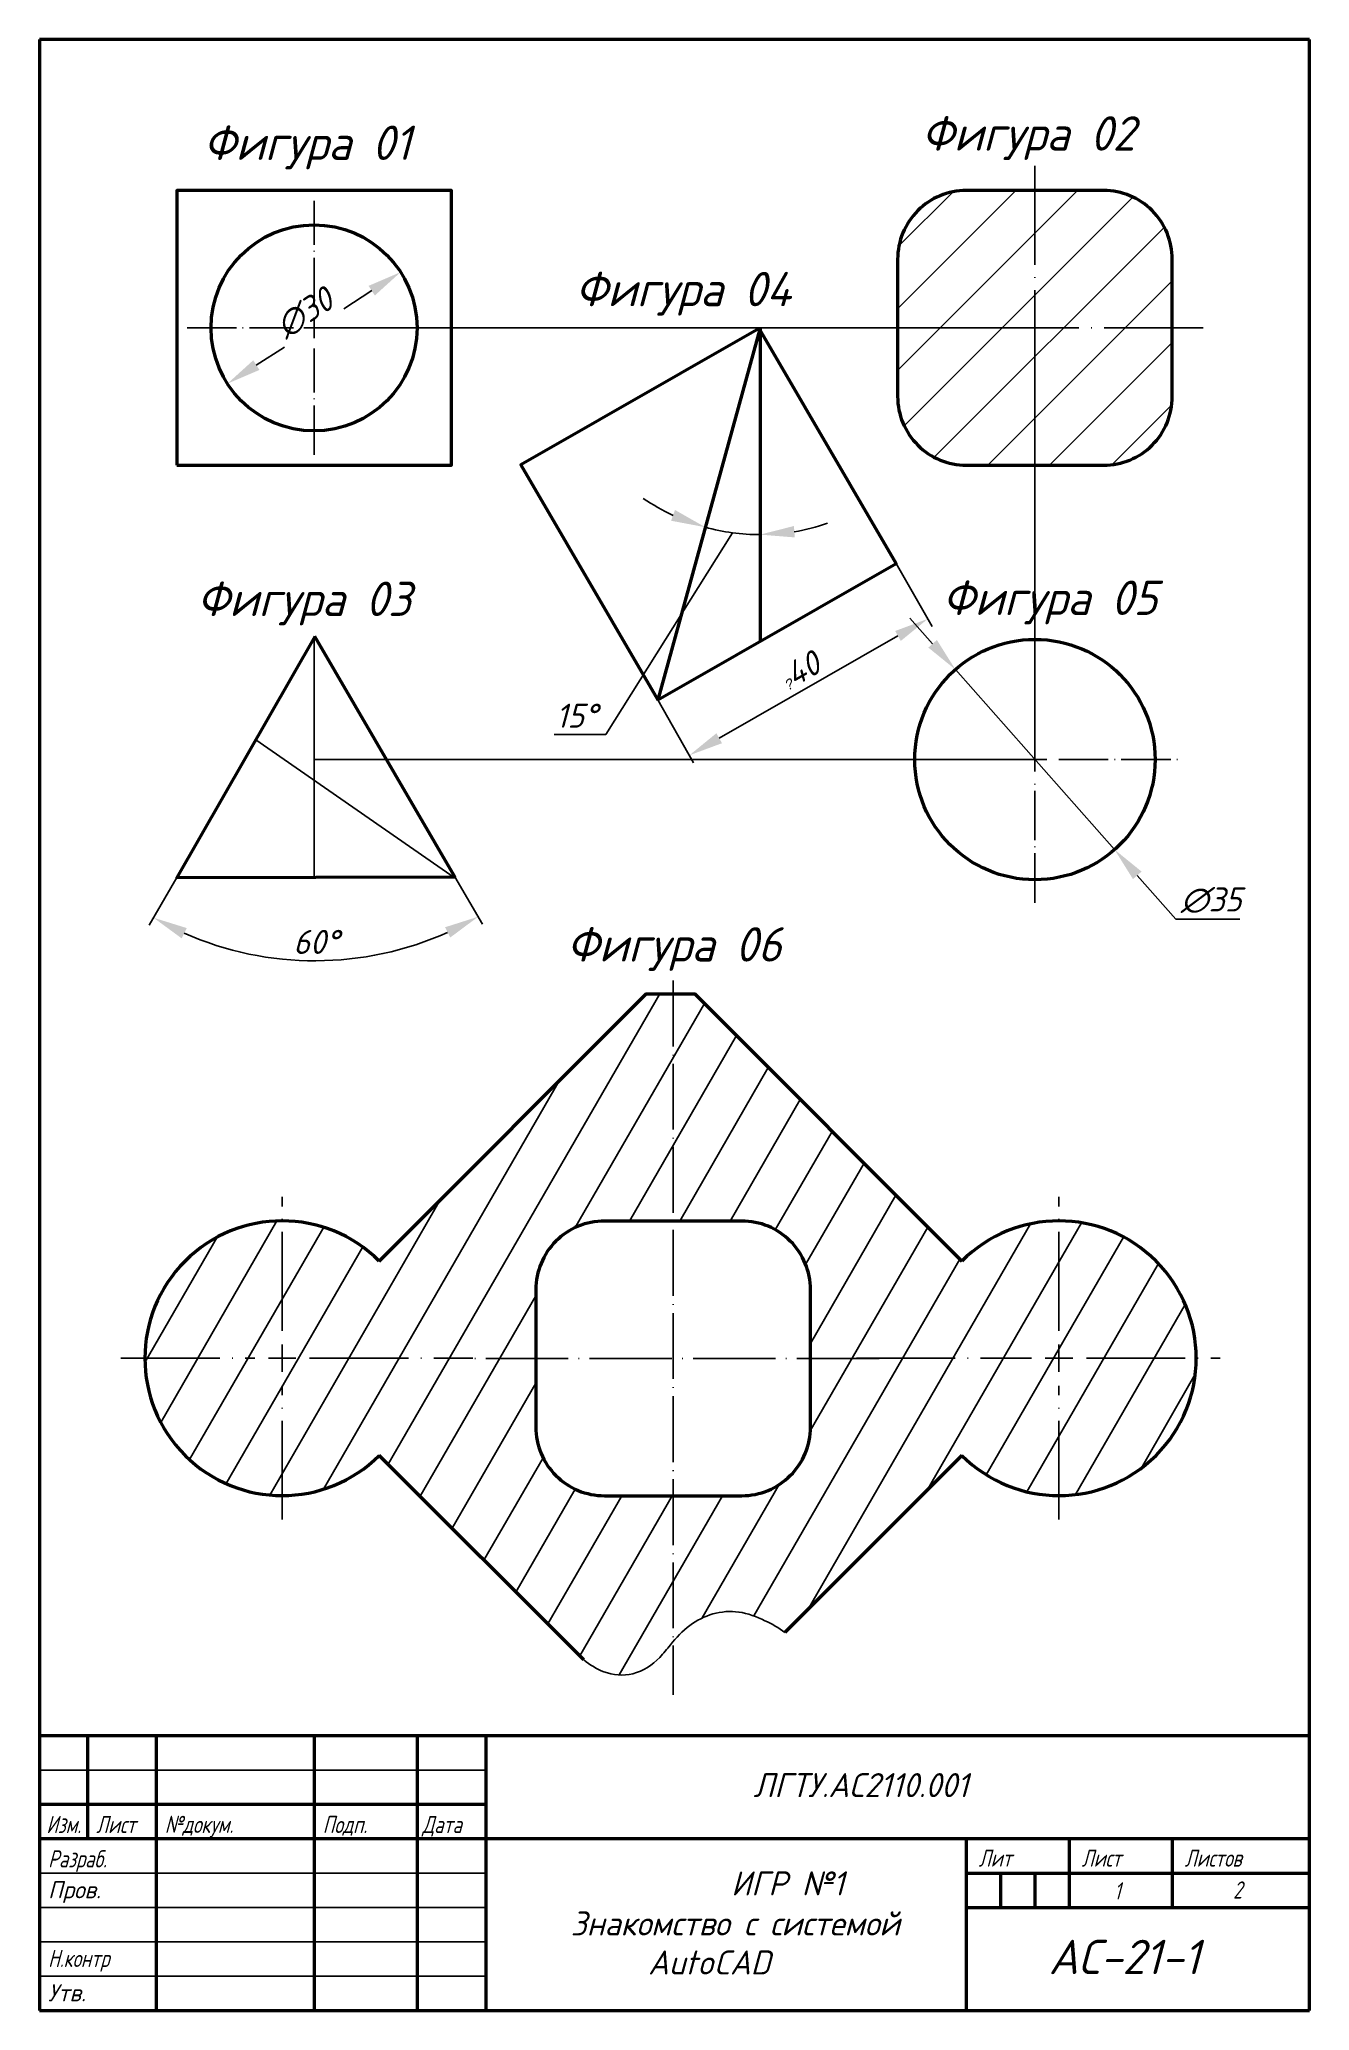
# Model space of a CAD drawing. Header units: millimetres. Extents: x 20 to 205, y 5 to 292.
import ezdxf

# ---------------------------------------------------------------- set-up
doc = ezdxf.new("R2010")
doc.units = ezdxf.units.MM
doc.linetypes.add('ACAD_ISO04W100', pattern=[30, 24, -3, 0, -3])
doc.layers.get('0').update_dxf_attribs({"lineweight": 70})
doc.layers.add('Слой 1', color=122, linetype='Continuous', lineweight=50)
doc.styles.add('ЕСКД', font='GOST Common.ttf', dxfattribs={"oblique": 15})
doc.dimstyles.new('ЕСКД', dxfattribs={"dimtxt": 3.5, "dimasz": 5, "dimexe": 1.25, "dimexo": 0, "dimgap": 1, "dimtad": 1, "dimtoh": 1, "dimtxsty": 'ЕСКД', "dimcen": 5, "dimadec": 0, "dimazin": 2, "dimtfac": 1, "dimtmove": 0, "dimatfit": 3, "dimfxl": 1, "dimtfill": 1, "dimarcsym": 0})

# ---------------------------------------------------------------- blocks, each defined once
blk = doc.blocks.new('*D9')
at = {"color": 0, "linetype": 'Continuous', "lineweight": -2, "transparency": 16777216}
for p, q in [((68.41, 255.42), (64.32, 252.79)), ((51.59, 244.58), (55.68, 247.21))]:
    blk.add_line(p, q, dxfattribs=at)
at = {"color": 0, "linetype": 'ByBlock', "lineweight": 30, "transparency": 16777216}
for points in [[(67.95, 256.12), (68.86, 254.72), (72.61, 258.12)], [(51.14, 245.28), (52.05, 243.88), (47.39, 241.88)]]:
    blk.add_solid(points, dxfattribs=at)
at = {"layer": 'Defpoints', "color": 0, "linetype": 'ByBlock', "lineweight": 30, "transparency": 16777216}
for p in [(72.61, 258.12), (47.39, 241.88)]:
    blk.add_point(p, dxfattribs=at)
at = {"color": 0, "linetype": 'ByBlock', "lineweight": 25, "transparency": 16777216, "insert": (58.61, 252.16), "char_height": 3.5, "attachment_point": 5, "rotation": 32.7939, "style": 'ЕСКД', "bg_fill": 3, "box_fill_scale": 1.1, "bg_fill_color": 256, "bg_fill_true_color": 13158600, "bg_fill_transparency": 0}
blk.add_mtext('∅30', dxfattribs=at)
blk = doc.blocks.new('*U12')
at = {"color": 0, "linetype": 'ACAD_ISO04W100', "lineweight": 25, "ltscale": 0.3, "transparency": 16777216}
for p, q in [((0, 3), (0, 18.5)), ((-18.5, 0), (-3, 0)), ((3, 0), (18.5, 0)), ((0, -18.5), (0, -3))]:
    blk.add_line(p, q, dxfattribs=at)
at = {"color": 0, "linetype": 'Continuous', "lineweight": 25, "ltscale": 0.3, "transparency": 16777216}
for p, q in [((-1.5, 0), (1.5, 0)), ((0, -1.5), (0, 1.5))]:
    blk.add_line(p, q, dxfattribs=at)
blk = doc.blocks.new('*U13')
at = {"color": 0, "linetype": 'ACAD_ISO04W100', "lineweight": 25, "ltscale": 0.6, "transparency": 16777216}
blk.add_line((0, 23.5), (0, -23.5), dxfattribs=at)
blk = doc.blocks.new('*U14')
at = {"color": 0, "linetype": 'ACAD_ISO04W100', "lineweight": 25, "ltscale": 0.6, "transparency": 16777216}
blk.add_line((23.5, 0), (-23.5, 0), dxfattribs=at)
blk = doc.blocks.new('*U15')
at = {"color": 0, "linetype": 'ACAD_ISO04W100', "lineweight": 25, "ltscale": 0.3, "transparency": 16777216}
for p, q in [((0, 3.47), (0, 20.84)), ((-20.84, 0), (-3.47, 0)), ((3.47, 0), (20.84, 0)), ((0, -20.84), (0, -3.47))]:
    blk.add_line(p, q, dxfattribs=at)
at = {"color": 0, "linetype": 'Continuous', "lineweight": 25, "ltscale": 0.3, "transparency": 16777216}
for p, q in [((-1.73, 0), (1.73, 0)), ((0, -1.73), (0, 1.73))]:
    blk.add_line(p, q, dxfattribs=at)
blk = doc.blocks.new('*D16')
at = {"color": 0, "linetype": 'ByBlock', "lineweight": -2, "transparency": 16777216}
for p, q in [((40, 170), (36, 163.03)), ((80.52, 170.08), (84.53, 163.19))]:
    blk.add_line(p, q, dxfattribs=at)
at = {"color": 0, "linetype": 'Continuous', "lineweight": -2, "transparency": 16777216}
blk.add_arc((60.13, 205.08), 47.23, 246.2136, 294.1518, dxfattribs=at)
at = {"color": 0, "linetype": 'ByBlock', "lineweight": 30, "transparency": 16777216}
for points in [[(40.71, 161.12), (41.46, 162.61), (36.62, 164.12)], [(79.08, 162.73), (79.84, 161.24), (83.91, 164.27)]]:
    blk.add_solid(points, dxfattribs=at)
at = {"layer": 'Defpoints', "color": 0, "linetype": 'ByBlock', "lineweight": 30, "transparency": 16777216}
for p in [(60.13, 205.08), (60.13, 205.08), (40, 170), (80.52, 170.08), (52.07, 158.54)]:
    blk.add_point(p, dxfattribs=at)
at = {"color": 0, "linetype": 'ByBlock', "lineweight": 25, "transparency": 16777216, "insert": (60.28, 160.6), "char_height": 3.5, "attachment_point": 5, "rotation": 0.1827, "style": 'ЕСКД', "bg_fill": 3, "box_fill_scale": 1.1, "bg_fill_color": 256, "bg_fill_true_color": 13158600, "bg_fill_transparency": 0}
blk.add_mtext('60°', dxfattribs=at)
blk = doc.blocks.new('*D17')
at = {"color": 0, "linetype": 'Continuous', "lineweight": -2, "transparency": 16777216}
for p, q in [((120.94, 220.17), (102.5, 190.79)), ((102.5, 190.79), (94.96, 190.79))]:
    blk.add_line(p, q, dxfattribs=at)
for start, end in [(235.5398, 245.0688), (279.529, 289.0581), (254.5979, 270)]:
    blk.add_arc((124.97, 250), 30.1, start, end, dxfattribs=at)
at = {"color": 0, "linetype": 'ByBlock', "lineweight": 30, "transparency": 16777216}
for points in [[(112.57, 223.49), (112, 221.92), (116.98, 220.98)], [(130.02, 219.49), (129.89, 221.15), (124.97, 219.9)]]:
    blk.add_solid(points, dxfattribs=at)
at = {"layer": 'Defpoints', "color": 0, "linetype": 'ByBlock', "lineweight": 30, "transparency": 16777216}
for p in [(124.97, 250), (124.97, 250), (122.28, 220.02), (124.97, 204.37), (110.05, 195.84)]:
    blk.add_point(p, dxfattribs=at)
at = {"color": 0, "linetype": 'ByBlock', "lineweight": 30, "transparency": 16777216, "insert": (98.23, 193.54), "char_height": 3.5, "attachment_point": 5, "style": 'ЕСКД', "bg_fill": 3, "box_fill_scale": 1.1, "bg_fill_color": 256, "bg_fill_true_color": 13158600, "bg_fill_transparency": 0}
blk.add_mtext('15°', dxfattribs=at)
blk = doc.blocks.new('*D18')
at = {"color": 0, "linetype": 'ByBlock', "lineweight": -2, "transparency": 16777216}
for p, q in [((144.78, 215.7), (150.01, 206.54)), ((110.05, 195.84), (115.29, 186.69))]:
    blk.add_line(p, q, dxfattribs=at)
at = {"color": 0, "linetype": 'Continuous', "lineweight": -2, "transparency": 16777216}
blk.add_line((119.01, 190.25), (145.05, 205.15), dxfattribs=at)
at = {"color": 0, "linetype": 'ByBlock', "lineweight": 30, "transparency": 16777216}
for points in [[(144.64, 205.87), (145.46, 204.42), (149.39, 207.63)], [(118.6, 190.98), (119.42, 189.53), (114.67, 187.77)]]:
    blk.add_solid(points, dxfattribs=at)
at = {"layer": 'Defpoints', "color": 0, "linetype": 'ByBlock', "lineweight": 30, "transparency": 16777216}
for p in [(144.78, 215.7), (149.39, 207.63), (110.05, 195.84)]:
    blk.add_point(p, dxfattribs=at)
at = {"color": 0, "linetype": 'ByBlock', "lineweight": 30, "transparency": 16777216, "insert": (130.66, 200.09), "char_height": 3.5, "width": 16.0079, "attachment_point": 5, "rotation": 29.7658, "style": 'ЕСКД', "bg_fill": 3, "box_fill_scale": 1.1, "bg_fill_color": 256, "bg_fill_true_color": 13158600, "bg_fill_transparency": 0}
blk.add_mtext('{\\fGOST Common|b0|i0|c186|p34;\\H0.42857x;\ue90e}40', dxfattribs=at)
blk = doc.blocks.new('*D19')
at = {"color": 0, "linetype": 'Continuous', "lineweight": -2, "transparency": 16777216}
for p, q in [((150.1, 204.01), (146.79, 207.75)), ((153.41, 200.26), (176.59, 174.04)), ((185.53, 163.92), (179.9, 170.29)), ((194.82, 163.92), (185.53, 163.92))]:
    blk.add_line(p, q, dxfattribs=at)
at = {"color": 0, "linetype": 'ByBlock', "lineweight": 30, "transparency": 16777216}
for points in [[(150.72, 204.56), (149.47, 203.45), (153.41, 200.26)], [(180.53, 170.84), (179.28, 169.74), (176.59, 174.04)]]:
    blk.add_solid(points, dxfattribs=at)
at = {"layer": 'Defpoints', "color": 0, "linetype": 'ByBlock', "lineweight": 30, "transparency": 16777216}
for p in [(153.41, 200.26), (176.59, 174.04)]:
    blk.add_point(p, dxfattribs=at)
at = {"color": 0, "linetype": 'ByBlock', "lineweight": 25, "transparency": 16777216, "insert": (190.67, 166.67), "char_height": 3.5, "attachment_point": 5, "style": 'ЕСКД', "bg_fill": 3, "box_fill_scale": 1.1, "bg_fill_color": 256, "bg_fill_true_color": 13158600, "bg_fill_transparency": 0}
blk.add_mtext('∅35', dxfattribs=at)
blk = doc.blocks.new('*U20')
at = {"color": 0, "linetype": 'ACAD_ISO04W100', "lineweight": 25, "ltscale": 0.6, "transparency": 16777216}
for p, q in [((0, 4), (0, 23.5)), ((-23.5, 0), (-4, 0)), ((4, 0), (27.75, 0)), ((0, -23.5), (0, -4))]:
    blk.add_line(p, q, dxfattribs=at)
at = {"color": 0, "linetype": 'Continuous', "lineweight": 25, "ltscale": 0.6, "transparency": 16777216}
for p, q in [((-2, 0), (2, 0)), ((0, -2), (0, 2))]:
    blk.add_line(p, q, dxfattribs=at)
blk = doc.blocks.new('*U21')
at = {"color": 0, "linetype": 'ACAD_ISO04W100', "lineweight": 25, "ltscale": 0.6, "transparency": 16777216}
for p, q in [((0, 4), (0, 23.5)), ((-29.51, 0), (-4, 0)), ((4, 0), (23.5, 0)), ((0, -23.5), (0, -4))]:
    blk.add_line(p, q, dxfattribs=at)
at = {"color": 0, "linetype": 'Continuous', "lineweight": 25, "ltscale": 0.6, "transparency": 16777216}
for p, q in [((-2, 0), (2, 0)), ((0, -2), (0, 2))]:
    blk.add_line(p, q, dxfattribs=at)
blk = doc.blocks.new('*U22')
at = {"color": 0, "linetype": 'ACAD_ISO04W100', "lineweight": 25, "ltscale": 0.4, "transparency": 16777216}
blk.add_line((0, 55), (0, -49), dxfattribs=at)
blk = doc.blocks.new('*U23')
at = {"color": 0, "linetype": 'ACAD_ISO04W100', "lineweight": 25, "ltscale": 0.5, "transparency": 16777216}
blk.add_line((30, 0), (-30, 0), dxfattribs=at)

msp = doc.modelspace()

# ---------------------------------------------------------------- hatches: boundary and pattern name
at = {"linetype": 'ByBlock', "lineweight": 25, "ltscale": 2}
h = msp.add_hatch(dxfattribs=at)
h.set_pattern_fill('ANSI31', color=256, scale=2)
edge = h.paths.add_edge_path()
edge.add_line((155, 230), (175, 230))
edge.add_arc((175, 240), 10, 270, 360)
edge.add_line((185, 240), (185, 260))
edge.add_arc((175, 260), 10, 0, 90)
edge.add_line((175, 270), (155, 270))
edge.add_arc((155, 260), 10, 90, 180)
edge.add_line((145, 260), (145, 240))
edge.add_arc((155, 240), 10, 180, 270)
at = {"linetype": 'ByBlock', "lineweight": 25}
h = msp.add_hatch(dxfattribs=at)
h.set_pattern_fill('ANSI31', color=256, scale=2, angle=15)
edge = h.paths.add_edge_path(flags=16)
edge.add_line((102.298, 79.961), (122.298, 79.961))
edge.add_arc((122.298, 89.961), 10, 270, 360)
edge.add_line((132.298, 89.961), (132.298, 109.961))
edge.add_arc((122.298, 109.961), 10, 0, 90)
edge.add_line((122.298, 119.961), (102.298, 119.961))
edge.add_arc((102.298, 109.961), 10, 90, 180)
edge.add_line((92.298, 109.961), (92.298, 89.961))
edge.add_arc((102.298, 89.961), 10, 180, 270)
edge = h.paths.add_edge_path()
edge.add_arc((55.357, 99.981), 20, 45, 315)
edge.add_line((69.499, 85.839), (99.288, 56.05))
edge.add_spline(control_points=[(99.288, 56.05), (100.208, 55.362), (102.317, 53.928), (106.695, 53.571), (109.995, 55.791), (112.203, 58.683), (114.518, 61.2), (118.024, 62.985), (122.001, 63.316), (125.516, 61.912), (127.685, 60.746), (128.574, 60.061)], knot_values=[27.0048448, 27.0048448, 27.0048448, 27.0048448, 30.4182167, 34.6409308, 39.2406761, 41.631494, 45.6026377, 49.3707121, 53.1731228, 57.1700244, 60.5307233, 60.5307233, 60.5307233, 60.5307233], degree=3, periodic=0)
edge.add_line((128.574, 60.061), (154.352, 85.839))
edge.add_arc((168.494, 99.981), 20, 225, 495)
edge.add_line((154.352, 114.123), (115.461, 153.014))
edge.add_line((115.461, 153.014), (108.39, 153.014))
edge.add_line((108.39, 153.014), (69.499, 114.123))

# ---------------------------------------------------------------- linework, layer by layer
at = {"linetype": 'ByBlock', "lineweight": 50}
for p, q in [((205, 292), (20, 292)), ((20, 292), (20, 5)), ((205, 5), (205, 292)), ((20, 5), (205, 5))]:
    msp.add_line(p, q, dxfattribs=at)
at = {"color": 102, "linetype": 'ByBlock', "lineweight": 50}
msp.add_line((124.972, 250), (110.053, 195.842), dxfattribs=at)
at = {"color": 102, "linetype": 'ByBlock', "lineweight": 25}
msp.add_line((60, 170.001), (60, 204.986), dxfattribs=at)
at = {"lineweight": 50}
for p, q in [((205, 45), (20, 45)), ((27, 45), (27, 30)), ((37, 45), (37, 5)), ((60, 45), (60, 5)), ((75, 45), (75, 5)), ((85, 45), (85, 5)), ((85, 35), (20, 35)), ((205, 30), (20, 30)), ((155, 30), (155, 5)), ((170, 30), (170, 20)), ((185, 30), (185, 20)), ((155, 25), (205, 25)), ((160, 25), (160, 20)), ((165, 25), (165, 20)), ((155, 20), (205, 20))]:
    msp.add_line(p, q, dxfattribs=at)
at = {"lineweight": 25}
for p, q in [((20, 40), (85, 40)), ((20, 25), (85, 25)), ((85, 20), (20, 20)), ((85, 15), (20, 15)), ((85, 10), (20, 10))]:
    msp.add_line(p, q, dxfattribs=at)
at = {"linetype": 'ByBlock', "lineweight": 50}
for points in [[(40, 230), (80, 230), (80, 270), (40, 270)], [(110.053, 195.842), (144.775, 215.7), (124.84, 249.924), (90.117, 230.066)], [(60.134, 205.078), (40, 170), (80.521, 170.078)]]:
    msp.add_lwpolyline(points, close=True, dxfattribs=at)
for points in [[(155, 230), (175, 230, 0.4142136), (185, 240), (185, 260, 0.4142136), (175, 270), (155, 270, 0.4142136), (145, 260), (145, 240, 0.4142136)], [(102.298, 79.961), (122.298, 79.961, 0.4142136), (132.298, 89.961), (132.298, 109.961, 0.4142136), (122.298, 119.961), (102.298, 119.961, 0.4142136), (92.298, 109.961), (92.298, 89.961, 0.4142136)]]:
    msp.add_lwpolyline(points, format="xyb", close=True, dxfattribs=at)
for points in [[(69.499, 114.123), (108.39, 153.014), (115.461, 153.014), (154.352, 114.123)], [(99.288, 56.05), (69.499, 85.839)], [(154.352, 85.839), (128.574, 60.061)]]:
    msp.add_lwpolyline(points, dxfattribs=at)
for centre, radius in [((60, 250), 15), ((165, 187.147), 17.5)]:
    msp.add_circle(centre, radius, dxfattribs=at)
for centre, start, end in [((55.357, 99.981), 45, 315), ((168.494, 99.981), 225, 135)]:
    msp.add_arc(centre, 20, start, end, dxfattribs=at)
at = {"linetype": 'ByBlock', "lineweight": 25}
msp.add_open_spline([(99.288, 56.05), (100.208, 55.362), (102.317, 53.928), (106.695, 53.571), (109.995, 55.791), (112.203, 58.683), (114.518, 61.2), (118.024, 62.985), (122.001, 63.316), (125.516, 61.912), (127.685, 60.746), (128.574, 60.061)], degree=3, knots=[27.0048448, 27.0048448, 27.0048448, 27.0048448, 30.4182167, 34.6409308, 39.2406761, 41.631494, 45.6026377, 49.3707121, 53.1731228, 57.1700244, 60.5307233, 60.5307233, 60.5307233, 60.5307233], dxfattribs=at)
at = {"layer": 'Слой 1', "color": 102, "linetype": 'ByBlock', "lineweight": 25}
for p, q in [((60, 250), (165, 250)), ((165, 250), (165, 187.147)), ((165, 187.147), (60, 187.147))]:
    msp.add_line(p, q, dxfattribs=at)
at = {"layer": 'Слой 1', "color": 102, "linetype": 'ByBlock', "lineweight": 50}
msp.add_line((124.972, 250), (124.972, 204.375), dxfattribs=at)

# ---------------------------------------------------------------- block references
at = {"color": 140, "linetype": 'ACAD_ISO04W100', "lineweight": 25, "ltscale": 0.6}
for name, p in [('*U13', (165, 250.091)), ('*U14', (165.979, 250)), ('*U20', (55.357, 99.981)), ('*U21', (168.494, 99.981))]:
    msp.add_blockref(name, p, dxfattribs=at)
at = {"color": 140, "linetype": 'ACAD_ISO04W100', "lineweight": 25, "ltscale": 0.3}
msp.add_blockref('*U15', (165, 187.147), dxfattribs=at)
at = {"color": 140, "linetype": 'ACAD_ISO04W100', "lineweight": 25, "ltscale": 0.4}
msp.add_blockref('*U22', (112.298, 99.961), dxfattribs=at)
at = {"color": 140, "linetype": 'ACAD_ISO04W100', "lineweight": 25, "ltscale": 0.5}
msp.add_blockref('*U23', (112.298, 99.961), dxfattribs=at)

# ---------------------------------------------------------------- texts
at = {"linetype": 'ByBlock', "lineweight": 30, "char_height": 5, "attachment_point": 1, "style": 'ЕСКД'}
for s, insert in [('Фигура 01', (43.877, 279.453)), ('Фигура 02', (148.474, 280.812)), ('Фигура 04', (98.032, 258.152)), ('Фигура 03', (42.942, 213.049)), ('Фигура 05', (151.519, 213.203)), ('Фигура 06', (96.787, 162.739))]:
    msp.add_mtext_dynamic_manual_height_columns(s, width=34.98138, gutter_width=12.5, heights=[0], dxfattribs=dict(at, insert=insert))
at = {"attachment_point": 1, "style": 'ЕСКД'}
for s, width, gutter_width, heights, insert, char_height in [('ЛГТУ.АС2110.001', 40.37912, 12.5, [5], (123.997, 39.577), 3.5), ('{\\W0.8;Изм.}', 5.9845, 12.5, [3.344], (21.015, 33.344), 2.5), ('{\\W0.8;Лист}', 10, 12.5, [5], (28.265, 33.344), 2.5), ('{\\W0.8;№докум.}', 17.5, 12.5, [5], (38.265, 33.364), 2.5), ('{\\W0.8;Подп.}', 10, 12.5, [5], (61.265, 33.344), 2.5), ('{\\W0.8;Дата}', 10, 12.5, [5], (75.765, 33.344), 2.5), ('{\\W0.8;Разраб.}', 10, 12.5, [5], (21.265, 28.344), 2.5), ('{\\W0.8;Лит}', 10, 12.5, [5], (156.812, 28.454), 2.5), ('{\\W0.8;Лист}', 10, 12.5, [5], (171.812, 28.454), 2.5), ('{\\W0.8;Листов}', 10, 12.5, [5], (186.812, 28.454), 2.5), ('Пров.', 10, 12.5, [5], (21.265, 23.844), 2.5), ('           ИГР №1\\PЗнакомство с системой', 74.60763, 0, [15.705], (97.372, 25.267), 3.5), ('{\\W0.8;1}', 10, 12.5, [5], (176.517, 23.671), 2.5), ('{\\W0.8;2}', 2.5, 12.5, [2.91], (193.857, 23.811), 2.5), ('АС-21-1', 25, 12.5, [5], (167, 15.31), 5), ('{\\W0.8;Н.контр}', 10, 12.5, [5], (21.265, 13.844), 2.5), ('AutoCAD', 19.5, 0, [7.5], (108.658, 13.756), 3.5), ('Утв.', 10, 12.5, [5], (21.265, 8.844), 2.5)]:
    msp.add_mtext_dynamic_manual_height_columns(s, width=width, gutter_width=gutter_width, heights=heights, dxfattribs=dict(at, insert=insert, char_height=char_height))

# ---------------------------------------------------------------- next in the draw order: dimensions: what is measured, and where the dimension line sits
at = {"color": 7, "linetype": 'ByBlock', "lineweight": 25}
dim = msp.add_diameter_dim_2p(p1=(47.391, 241.876), p2=(72.609, 258.124), dimstyle='ЕСКД', override={"dimtad": 3, "dimtmove": 2}, dxfattribs=at)
dim.commit()
dim.dimension.update_dxf_attribs({"geometry": '*D9', "text_midpoint": (58.605, 252.165), "dimtype": 163})
at = {"linetype": 'ByBlock', "lineweight": 30}
dim = msp.add_angular_dim_2l(base=(122.279, 220.022), line1=((124.972, 250), (124.972, 204.375)), line2=((124.972, 250), (110.053, 195.842)), dimstyle='ЕСКД', override={"dimtmove": 1}, dxfattribs=at)
dim.commit()
dim.dimension.update_dxf_attribs({"geometry": '*D17', "text_midpoint": (98.229, 193.542), "dimtype": 162})
at = {"linetype": 'ByBlock', "lineweight": 25}
dim = msp.add_angular_dim_2l(base=(52.071, 158.543), line1=((80.521, 170.078), (60.134, 205.078)), line2=((60.134, 205.078), (40, 170)), dimstyle='ЕСКД', dxfattribs=at)
dim.commit()
dim.dimension.update_dxf_attribs({"geometry": '*D16', "text_midpoint": (60.276, 160.6)})

# ---------------------------------------------------------------- next in the draw order: linework, layer by layer
at = {"color": 102, "linetype": 'ByBlock', "lineweight": 25}
msp.add_line((80.386, 170), (51.515, 190.035), dxfattribs=at)

# ---------------------------------------------------------------- next in the draw order: block references
at = {"color": 140, "linetype": 'ACAD_ISO04W100', "lineweight": 25, "ltscale": 0.3}
msp.add_blockref('*U12', (60, 250), dxfattribs=at)

# ---------------------------------------------------------------- next in the draw order: dimensions: what is measured, and where the dimension line sits
at = {"linetype": 'ByBlock', "lineweight": 30}
dim = msp.add_aligned_dim(p1=(110.053, 195.842), p2=(144.775, 215.7), distance=-9.299, text='{\\fGOST Common|b0|i0|c186|p34;\\H0.42857x;\ue90e}<>', dimstyle='ЕСКД', dxfattribs=at)
dim.commit()
dim.dimension.update_dxf_attribs({"geometry": '*D18', "text_midpoint": (130.664, 200.088)})

# ---------------------------------------------------------------- next in the draw order: dimensions: what is measured, and where the dimension line sits
at = {"linetype": 'ByBlock', "lineweight": 25}
dim = msp.add_diameter_dim_2p(p1=(153.41, 200.259), p2=(176.59, 174.035), dimstyle='ЕСКД', override={"dimtoh": 1}, dxfattribs=at)
dim.commit()
dim.dimension.update_dxf_attribs({"geometry": '*D19', "text_midpoint": (190.674, 166.67)})

doc.saveas('drawing.dxf')
